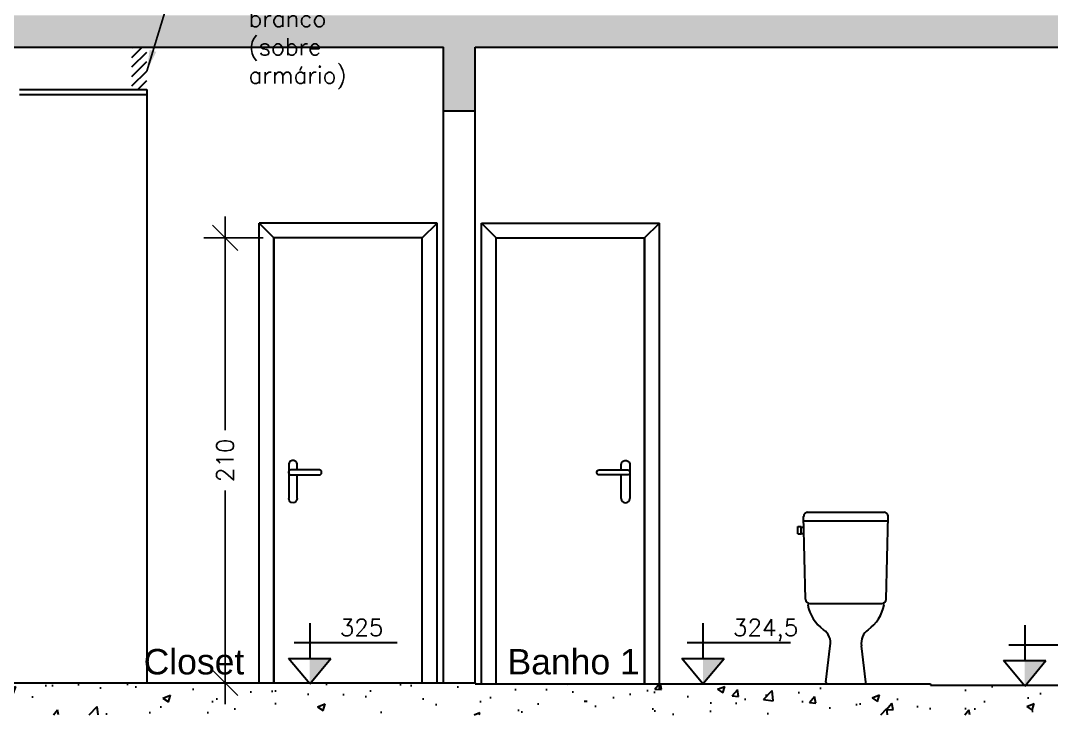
# Model space of a CAD drawing. Header units: millimetres. Extents: x -4228 to 27092, y -6721 to 984.
# Drawn here: x 6312.9 to 6799.4, y -6274.5 to -5949.5 of the extents above; entities that cross this region are included whole.
import ezdxf
from ezdxf.enums import TextEntityAlignment as Align

# ---------------------------------------------------------------- set-up
doc = ezdxf.new("R2010")
doc.units = ezdxf.units.MM
doc.header["$LTSCALE"] = 50
doc.layers.get('0').update_dxf_attribs({"lineweight": 0})
for name, color, linetype in [('cobertura', 2, 'Continuous'), ('cota', 1, 'Continuous'), ('esquadrias', 3, 'Continuous'), ('HACHURA', 2, 'Continuous'), ('L_DECA', 7, 'Continuous'), ('PAREDES', 6, 'Continuous'), ('PENA01', 3, 'Continuous'), ('PENA02', 2, 'Continuous'), ('PENA_01', 3, 'Continuous'), ('TEXTO', 7, 'Continuous')]:
    doc.layers.add(name, color=color, linetype=linetype)
doc.layers.add('MOBILIÁRIO', color=3, linetype='Continuous', lineweight=13)
doc.styles.add('ARIAL', font='arial.ttf')
doc.styles.add('COTA', font='simplex.shx')
doc.styles.add('ROMANS', font='romans.shx')
doc.dimstyles.new('1_50', dxfattribs={"dimscale": 0, "dimtxt": 8, "dimasz": 12, "dimexe": 10, "dimexo": 5, "dimgap": 4, "dimtad": 0, "dimdec": 0, "dimzin": 1, "dimdsep": 46, "dimtxsty": 'ROMANS', "dimblk": 'OBLIQUE', "dimcen": 10, "dimdle": 10, "dimclrd": 1, "dimclre": 1, "dimclrt": 7, "dimaunit": 1, "dimadec": 0, "dimazin": 0, "dimtm": 1e-09, "dimtfac": 1, "dimtdec": 0, "dimtmove": 2, "dimatfit": 3, "dimldrblk": 'OBLIQUE', "dimfxl": 1, "dimtolj": 1, "dimtzin": 0, "dimarcsym": 0})
doc.dimstyles.new('LEADER_50', dxfattribs={"dimscale": 0, "dimtxt": 8, "dimasz": 10, "dimexe": 10, "dimexo": 5, "dimgap": 4, "dimtad": 0, "dimdec": 0, "dimzin": 1, "dimdsep": 46, "dimtxsty": 'ROMANS', "dimcen": 10, "dimdle": 10, "dimclrd": 9, "dimclre": 9, "dimclrt": 7, "dimaunit": 1, "dimadec": 0, "dimazin": 0, "dimtm": 1e-09, "dimtfac": 1, "dimtdec": 0, "dimtmove": 2, "dimatfit": 3, "dimfxl": 1, "dimtolj": 1, "dimtzin": 0, "dimarcsym": 0})

# ---------------------------------------------------------------- blocks, each defined once
blk = doc.blocks.new('A$C1AD237DB')
at = {"layer": 'L_DECA', "color": 3, "lineweight": 30}
for p, q in [((-18288.84, -2947.84), (-18289.74, -2908.84)), ((-18287.74, -2906.79), (-18251.84, -2906.79)), ((-18250.74, -2947.84), (-18249.84, -2908.84)), ((-18292.47, -2913.52), (-18290.97, -2913.52)), ((-18292.47, -2917.02), (-18292.47, -2913.52)), ((-18290.97, -2917.02), (-18290.97, -2913.52)), ((-18290.97, -2913.77), (-18289.47, -2913.77)), ((-18289.7, -2910.79), (-18249.88, -2910.79)), ((-18292.47, -2917.02), (-18290.97, -2917.02)), ((-18290.97, -2916.77), (-18289.47, -2916.77)), ((-18286.84, -2949.79), (-18252.74, -2949.79)), ((-18279.2, -2987.01), (-18277.16, -2969.73)), ((-18260.38, -2987.01), (-18262.42, -2969.73)), ((-18278.5, -2987.79), (-18261.08, -2987.79))]:
    blk.add_line(p, q, dxfattribs=at)
for centre, radius, start, end in [((-18287.74, -2908.79), 2, 90, 181.3322), ((-18251.84, -2908.79), 2, 358.6678, 90), ((-18286.84, -2947.79), 2, 181.3322, 270), ((-18252.74, -2947.79), 2, 270, 358.6678), ((-18287.09, -2950.49), 0.7, 90, 180), ((-18269.86, -2947.27), 18.22, 190.1631, 234.9082), ((-18269.72, -2947.27), 18.22, 305.0918, 349.8369), ((-18252.49, -2950.49), 0.7, 0, 90), ((-18284.54, -2968.39), 7.5, 349.691, 55.8595), ((-18255.04, -2968.39), 7.5, 124.1405, 190.309), ((-18278.5, -2987.09), 0.7, 173.2762, 270), ((-18261.08, -2987.09), 0.7, 270, 6.7238)]:
    blk.add_arc(centre, radius, start, end, dxfattribs=at)
blk = doc.blocks.new('_OBLIQUE')
at = {"color": 0, "linetype": 'ByBlock'}
blk.add_line((-0.5, -0.5), (0.5, 0.5), dxfattribs=at)
blk = doc.blocks.new('*D15')
at = {"layer": 'cota', "color": 1, "linetype": 'Continuous', "lineweight": -2}
for p, q in [((6409.43, -6041.96), (6409.43, -6142.68)), ((6427.44, -6051.96), (6399.43, -6051.96)), ((6409.43, -6271.96), (6409.43, -6171.25)), ((6427.44, -6261.96), (6399.43, -6261.96))]:
    blk.add_line(p, q, dxfattribs=at)
at = {"layer": 'Defpoints', "color": 0, "linetype": 'Continuous', "lineweight": 30}
for p in [(6432.44, -6051.96), (6409.43, -6261.96), (6432.44, -6261.96)]:
    blk.add_point(p, dxfattribs=at)
at = {"layer": 'cota', "color": 1, "linetype": 'Continuous', "lineweight": -2, "xscale": 12, "yscale": 12, "zscale": 12}
for p, rotation in [((6409.43, -6051.96), 90), ((6409.43, -6261.96), 270)]:
    blk.add_blockref('_OBLIQUE', p, dxfattribs=dict(at, rotation=rotation))
at = {"layer": 'cota', "color": 7, "linetype": 'Continuous', "lineweight": 30, "insert": (6409.43, -6156.96), "char_height": 8, "attachment_point": 5, "rotation": 90, "style": 'ROMANS'}
blk.add_mtext('\\A1;210', dxfattribs=at)
blk = doc.blocks.new('*D24')
at = {"layer": 'cota', "color": 1, "linetype": 'Continuous', "lineweight": -2}
for p, q in [((7040.2, -5776.66), (7040.2, -5860.59)), ((6474.94, -5786.66), (7050.2, -5786.66)), ((7040.2, -5971.96), (7040.2, -5888.02)), ((6922.4, -5961.96), (7050.2, -5961.96))]:
    blk.add_line(p, q, dxfattribs=at)
at = {"layer": 'Defpoints', "color": 0, "linetype": 'Continuous', "lineweight": 30}
for p in [(6469.94, -5786.66), (7040.2, -5786.66), (6917.4, -5961.96)]:
    blk.add_point(p, dxfattribs=at)
at = {"layer": 'cota', "color": 1, "linetype": 'Continuous', "lineweight": -2, "xscale": 12, "yscale": 12, "zscale": 12}
for p, rotation in [((7040.2, -5786.66), 90), ((7040.2, -5961.96), 270)]:
    blk.add_blockref('_OBLIQUE', p, dxfattribs=dict(at, rotation=rotation))
at = {"layer": 'cota', "color": 7, "linetype": 'Continuous', "lineweight": 30, "insert": (7040.2, -5874.31), "char_height": 8, "attachment_point": 5, "rotation": 90, "style": 'ROMANS'}
blk.add_mtext('\\A1;175', dxfattribs=at)
blk = doc.blocks.new('*D26')
at = {"layer": 'cota', "color": 1, "linetype": 'Continuous', "lineweight": -2}
for p, q in [((7065.12, -5776.66), (7065.12, -6172.52)), ((6557.83, -5786.66), (7075.12, -5786.66)), ((7065.12, -6596.96), (7065.12, -6201.09)), ((6963.4, -6586.96), (7075.12, -6586.96))]:
    blk.add_line(p, q, dxfattribs=at)
at = {"layer": 'Defpoints', "color": 0, "linetype": 'Continuous', "lineweight": 30}
for p in [(6552.83, -5786.66), (6958.4, -6586.96), (7065.12, -6586.96)]:
    blk.add_point(p, dxfattribs=at)
at = {"layer": 'cota', "color": 1, "linetype": 'Continuous', "lineweight": -2, "xscale": 12, "yscale": 12, "zscale": 12}
for p, rotation in [((7065.12, -5786.66), 90), ((7065.12, -6586.96), 270)]:
    blk.add_blockref('_OBLIQUE', p, dxfattribs=dict(at, rotation=rotation))
at = {"layer": 'cota', "color": 7, "linetype": 'Continuous', "lineweight": 30, "insert": (7065.12, -6186.81), "char_height": 8, "attachment_point": 5, "rotation": 90, "style": 'ROMANS'}
blk.add_mtext('\\A1;800', dxfattribs=at)
blk = doc.blocks.new('MAÇANETA')
at = {"layer": 'PENA01', "linetype": 'Continuous', "lineweight": 30}
for p, q in [((-4.49, 194.51), (-4.49, -15.49)), ((-13.49, 69.51), (-13.49, 69.51))]:
    blk.add_line(p, q, dxfattribs=at)
at = {"layer": 'PENA01', "linetype": 'Continuous', "lineweight": 30, "flags": 128}
for points in [[(-15.49, 85.01), (-15.49, 87.51, -0.414214), (-13.49, 89.51, -0.414214), (-11.49, 87.51), (-11.49, 71.51)], [(-15.49, 71.51), (-15.49, 82.67, -0.414214)]]:
    blk.add_lwpolyline(points, format="xyb", dxfattribs=at)
at = {"layer": 'PENA01', "linetype": 'Continuous', "lineweight": 30}
for start, end in [(180, 270), (270, 0)]:
    blk.add_arc((-13.49, 71.51), 2, start, end, dxfattribs=at)
at = {"layer": 'PENA02', "linetype": 'Continuous', "lineweight": 30, "flags": 128}
blk.add_lwpolyline([(-11.44, 84.01), (-11.44, 83.67, -0.414214), (-12.44, 82.67), (-26.01, 82.67, -0.414214), (-27.01, 83.67), (-27.01, 84.01, -0.414214), (-26.01, 85.01), (-12.44, 85.01, -0.414214)], format="xyb", close=True, dxfattribs=at)
blk = doc.blocks.new('Maçaneta_01')
at = {"layer": 'cobertura', "linetype": 'Continuous', "lineweight": 30, "xscale": -1}
blk.add_blockref('MAÇANETA', (-17199.69, -15067.91), dxfattribs=at)

msp = doc.modelspace()

# ---------------------------------------------------------------- hatches: boundary and pattern name
at = {"layer": 'HACHURA', "linetype": 'Continuous', "lineweight": 30}
h = msp.add_hatch(dxfattribs=at)
h.set_pattern_fill('AR-CONC', color=256, scale=0.2, style=0)
h.set_pattern_definition([(50, (5738.18, -492.775), (36.43693, -3.18782), [3.81, -41.91]), (355, (5738.18, -492.775), (-7.04857, 38.21133), [3.048, -33.528]), (100.451, (5741.217, -493.04), (29.3885, 35.02334), [3.238, -35.618]), (46.1842, (5738.18, -482.615), (54.2158, -8.40847), [5.715, -62.865]), (96.6356, (5742.7, -483.316), (47.48085, 49.4851), [4.857, -53.427]), (351.184, (5738.18, -482.615), (47.4809, 49.485), [4.572, -50.292]), (21, (5743.26, -485.155), (30.32298, -20.4531), [3.81, -41.91]), (326, (5743.26, -485.155), (12.3604, 36.8376), [3.048, -33.528]), (71.4514, (5745.787, -486.86), (42.6833, 16.38457), [3.238, -35.618]), (37.5, (5738.18, -492.775), (0.61772, 16.911008), [0, -33.1216, 0, -34.036, 0, -33.655]), (7.5, (5738.18, -492.775), (13.36393, 20.036115), [0, -19.4056, 0, -32.3596, 0, -12.827]), (327.5, (5726.852, -492.775), (27.11812, -1.14575), [0, -12.7, 0, -39.624, 0, -52.578]), (317.5, (5721.772, -492.775), (29.62584, 5.0853), [0, -16.51, 0, -26.3144, 0, -37.338])])
h.paths.add_polyline_path([(6917.44, -5961.96), (6917.44, -5941.96), (6902.44, -5941.96), (6902.44, -5946.96), (6297.44, -5946.96), (6177.44, -5946.96), (6177.44, -5911.96), (6162.44, -5911.96), (6162.44, -5946.96), (6037.44, -5946.96), (6037.44, -5941.96), (6022.44, -5941.96), (6022.44, -5961.96), (6512.44, -5961.96), (6512.44, -5991.96), (6527.44, -5991.96), (6527.44, -5961.96), (6842.44, -5961.96), (6842.44, -5991.96), (6857.44, -5991.96), (6857.44, -5961.96)])
h = msp.add_hatch(dxfattribs=at)
h.set_pattern_fill('AR-CONC', color=256, scale=0.2, style=0)
h.set_pattern_definition([(50, (6833.308, -5908.308), (36.4369, -3.1878), [3.81, -41.91]), (355, (6833.31, -5908.308), (-7.0486, 38.2113), [3.048, -33.528]), (100.451, (6836.345, -5908.573), (29.3885, 35.0233), [3.238, -35.618]), (46.184, (6833.31, -5898.148), (54.2158, -8.4085), [5.715, -62.865]), (96.6356, (6837.826, -5898.85), (47.481, 49.485), [4.857, -53.427]), (351.184, (6833.31, -5898.15), (47.481, 49.485), [4.572, -50.292]), (21, (6838.388, -5900.688), (30.323, -20.4531), [3.81, -41.91]), (326, (6838.39, -5900.688), (12.3604, 36.8376), [3.048, -33.528]), (71.4514, (6840.915, -5902.392), (42.6833, 16.3846), [3.238, -35.618]), (37.5, (6833.308, -5908.308), (0.61772, 16.911), [0, -33.1216, 0, -34.036, 0, -33.655]), (7.5, (6833.308, -5908.308), (13.36393, 20.0361), [0, -19.4056, 0, -32.3596, 0, -12.827]), (327.5, (6821.98, -5908.308), (27.11812, -1.14575), [0, -12.7, 0, -39.624, 0, -52.578]), (317.5, (6816.9, -5908.308), (29.6258, 5.0853), [0, -16.51, 0, -26.3144, 0, -37.338])])
h.paths.add_polyline_path([(6857.44, -6261.96), (6842.44, -6261.96), (6842.44, -6262.96), (6787.24, -6262.96), (6786.83, -6263.46), (6786.41, -6262.96), (6742.44, -6262.96), (6742.44, -6262.46), (6527.44, -6262.46), (6527.44, -6261.96), (6440.55, -6261.96), (6440.14, -6262.46), (6439.72, -6261.96), (6392.44, -6261.96), (6253.21, -6261.96), (6252.8, -6262.46), (6252.38, -6261.96), (6177.44, -6261.96), (6177.44, -6163.96), (6162.44, -6163.96), (6162.44, -6306.96), (6177.44, -6306.96), (6177.44, -6276.96), (6262.94, -6276.96), (6262.94, -6301.96), (6278.94, -6301.96), (6278.94, -6276.96), (6842.44, -6276.96), (6842.44, -6306.96), (6857.44, -6306.96)])
at = {"layer": 'PENA_01', "linetype": 'Continuous', "lineweight": 30}
h = msp.add_hatch(dxfattribs=at)
h.set_pattern_fill('ANSI31', color=256, style=0)
h.set_pattern_definition([(45, (6392.8634, -6491.6718), (-2.245064, 2.245064), [])])
h.paths.add_polyline_path([(6372.44, -5961.96), (6365.44, -5961.96), (6365.44, -5981.96), (6372.44, -5981.96)])

# ---------------------------------------------------------------- linework, layer by layer
at = {"layer": 'esquadrias', "linetype": 'Continuous', "lineweight": 30}
for p, q in [((6509.44, -6044.96), (6425.44, -6044.96)), ((6425.44, -6261.96), (6425.44, -6044.96)), ((6432.44, -6051.96), (6425.44, -6044.96)), ((6502.44, -6051.96), (6509.44, -6044.96)), ((6509.44, -6261.96), (6509.44, -6044.96)), ((6530.44, -6262.46), (6530.44, -6044.96)), ((6530.44, -6044.96), (6614.44, -6044.96)), ((6537.44, -6051.96), (6530.44, -6044.96)), ((6607.44, -6051.96), (6614.44, -6044.96)), ((6614.44, -6265.11), (6614.44, -6044.96)), ((6432.44, -6261.96), (6432.44, -6051.96)), ((6502.44, -6051.96), (6432.44, -6051.96)), ((6502.44, -6261.96), (6502.44, -6051.96)), ((6537.44, -6262.46), (6537.44, -6051.96)), ((6537.44, -6051.96), (6607.44, -6051.96)), ((6607.44, -6262.46), (6607.44, -6051.96))]:
    msp.add_line(p, q, dxfattribs=at)
at = {"layer": 'MOBILIÁRIO', "color": 2, "linetype": 'Continuous', "lineweight": 30}
for p, q in [((6312.44, -5981.96), (6372.44, -5981.96)), ((6372.44, -5981.96), (6372.44, -5984.46)), ((6372.44, -5984.46), (6312.44, -5984.46))]:
    msp.add_line(p, q, dxfattribs=at)
at = {"layer": 'MOBILIÁRIO', "color": 7, "linetype": 'Continuous', "lineweight": 30}
msp.add_line((6372.44, -5984.46), (6372.44, -6261.96), dxfattribs=at)
at = {"layer": 'PAREDES', "linetype": 'Continuous', "lineweight": 30}
for p, q in [((6022.44, -5961.96), (6512.44, -5961.96)), ((6512.44, -6261.96), (6512.44, -5961.96)), ((6527.44, -6261.96), (6527.44, -5961.96)), ((6527.44, -5961.96), (6842.44, -5961.96)), ((6512.44, -5991.96), (6527.44, -5991.96)), ((6177.44, -6261.96), (6527.44, -6261.96)), ((6512.44, -6261.96), (6512.44, -6262.46)), ((6527.44, -6261.96), (6527.44, -6262.46)), ((6527.44, -6262.46), (6742.44, -6262.46)), ((6742.44, -6262.46), (6742.44, -6262.96)), ((6742.44, -6262.96), (6842.44, -6262.96))]:
    msp.add_line(p, q, dxfattribs=at)
at = {"layer": 'PENA01', "lineweight": 30}
for p, q in [((6449.39, -6233.71), (6449.39, -6250.46)), ((6634.94, -6233.71), (6634.94, -6250.46)), ((6786.83, -6234.71), (6786.83, -6251.46)), ((6441.95, -6242.95), (6490.67, -6242.95)), ((6627.5, -6242.95), (6676.23, -6242.95)), ((6779.39, -6243.95), (6828.11, -6243.95)), ((6439.39, -6250.46), (6459.39, -6250.46)), ((6449.39, -6262.46), (6439.39, -6250.46)), ((6449.39, -6262.46), (6459.39, -6250.46)), ((6624.94, -6250.46), (6644.94, -6250.46)), ((6634.94, -6262.46), (6624.94, -6250.46)), ((6634.94, -6262.46), (6644.94, -6250.46)), ((6776.83, -6251.46), (6796.83, -6251.46)), ((6786.83, -6263.46), (6776.83, -6251.46)), ((6786.83, -6263.46), (6796.83, -6251.46))]:
    msp.add_line(p, q, dxfattribs=at)
for points in [[(6449.39, -6262.46), (6449.39, -6250.46), (6449.39, -6262.46), (6459.39, -6250.46)], [(6634.94, -6262.46), (6634.94, -6250.46), (6634.94, -6262.46), (6644.94, -6250.46)], [(6786.83, -6263.46), (6786.83, -6251.46), (6786.83, -6263.46), (6796.83, -6251.46)]]:
    msp.add_solid(points, dxfattribs=at)

# ---------------------------------------------------------------- block references
at = {"layer": 'cobertura', "linetype": 'Continuous', "lineweight": 30}
msp.add_blockref('A$C1AD237DB', (24972.23, -3274.67), dxfattribs=at)
at = {"layer": 'cota', "linetype": 'Continuous', "lineweight": 30}
msp.add_blockref('Maçaneta_01', (23627.65, 8821.44), dxfattribs=at)
at = {"layer": 'cota', "linetype": 'Continuous', "lineweight": 30, "xscale": -1}
msp.add_blockref('Maçaneta_01', (-10587.76, 8821.44), dxfattribs=at)

# ---------------------------------------------------------------- texts
at = {"layer": 'HACHURA', "color": 7, "linetype": 'Continuous', "lineweight": 30, "insert": (6420.49, -5891.12), "char_height": 8, "width": 0.32, "attachment_point": 1, "style": 'ROMANS'}
msp.add_mtext('Veneziana em alumínio anodizado \\Pbranco (sobre armário)', dxfattribs=at)
at = {"layer": 'PENA02', "lineweight": 30, "style": 'COTA'}
for s, p in [('325', (6463.56, -6239.83)), ('324,5', (6649.11, -6239.83))]:
    msp.add_text(s, height=8, dxfattribs=at).set_placement(p)
at = {"layer": 'TEXTO', "linetype": 'Continuous', "lineweight": 30, "style": 'ARIAL'}
for s, p in [('Closet', (6394.73, -6257.96)), ('Banho 1', (6573.94, -6257.96))]:
    msp.add_text(s, height=12, dxfattribs=at).set_placement(p, align=Align.CENTER)

# ---------------------------------------------------------------- dimensions: what is measured, and where the dimension line sits
at = {"layer": 'cota', "linetype": 'Continuous', "lineweight": 30}
for base, p1, p2, picture, middle in [((7040.2, -5786.66), (6917.4, -5961.96), (6469.94, -5786.66), '*D24', (7040.2, -5874.31)), ((7065.12, -6586.96), (6552.83, -5786.66), (6958.4, -6586.96), '*D26', (7065.12, -6186.81)), ((6409.43, -6261.96), (6432.44, -6051.96), (6432.44, -6261.96), '*D15', (6409.43, -6156.96))]:
    dim = msp.add_linear_dim(base=base, p1=p1, p2=p2, angle=90, dimstyle='1_50', override={"dimscale": 1}, dxfattribs=at)
    dim.commit()
    dim.dimension.update_dxf_attribs({"geometry": picture, "text_midpoint": middle})

# ---------------------------------------------------------------- leaders
at = {"layer": 'HACHURA', "color": 3, "linetype": 'Continuous', "lineweight": 30, "annotation_type": 0, "has_hookline": 1, "hookline_direction": 0, "text_width": 210.67}
msp.add_leader([(6372.44, -5973.28), (6396.3, -5895.12), (6416.49, -5895.12)], dimstyle='LEADER_50', override={"dimscale": 1}, dxfattribs=at)

doc.saveas('drawing.dxf')
